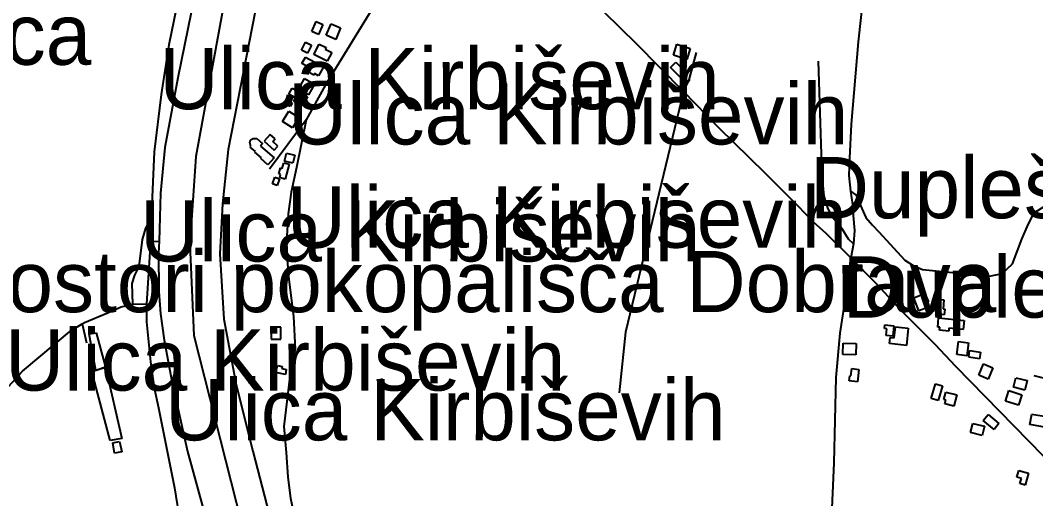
# Model space of a CAD drawing. Extents: x -8864 to 13231, y -7697 to 8949.
# Drawn here: x 914 to 1941, y 3889 to 4374 of the extents above; entities that cross this region are included whole.
import ezdxf

# ---------------------------------------------------------------- set-up
doc = ezdxf.new("R2010")
doc.units = 0
for name, color, linetype in [('OSM_BUILDING_BARN', 9, 'CONTINUOUS'), ('OSM_BUILDING_FARM_AUXILIARY', 9, 'CONTINUOUS'), ('OSM_BUILDING_GARAGE', 9, 'CONTINUOUS'), ('OSM_BUILDING_HOUSE', 9, 'CONTINUOUS'), ('OSM_BUILDING_SHED', 9, 'CONTINUOUS'), ('OSM_BUILDING_YES', 9, 'CONTINUOUS'), ('OSM_HIGHWAY_PATH', 8, 'CONTINUOUS'), ('OSM_HIGHWAY_RESIDENTIAL', 8, 'CONTINUOUS'), ('OSM_HIGHWAY_SERVICE', 8, 'CONTINUOUS'), ('OSM_HIGHWAY_TERTIARY', 8, 'CONTINUOUS'), ('OSM_HIGHWAY_TRACK', 8, 'CONTINUOUS'), ('OSM_HIGHWAY_UNCLASSIFIED', 8, 'CONTINUOUS'), ('OSM_LABELS', 8, 'CONTINUOUS'), ('OSM_LEISURE_GARDEN', 3, 'CONTINUOUS'), ('OSM_WATERWAY_CANAL', 4, 'CONTINUOUS')]:
    doc.layers.add(name, color=color, linetype=linetype)

msp = doc.modelspace()

# ---------------------------------------------------------------- linework, layer by layer
at = {"layer": 'OSM_BUILDING_BARN'}
for p, q in [((1198.897528, 4330.141714), (1202.366135, 4336.524303)), ((1202.366135, 4336.524303), (1211.830148, 4331.387097)), ((1208.353885, 4325.004508), (1198.897528, 4330.141714)), ((1211.830148, 4331.387097), (1208.353885, 4325.004508)), ((1835.819497, 3990.608005), (1840.130371, 4005.485887)), ((1840.130371, 4005.485887), (1847.082898, 4003.473258)), ((1847.082898, 4003.473258), (1842.772025, 3988.595377)), ((1842.772025, 3988.595377), (1835.819497, 3990.608005))]:
    msp.add_line(p, q, dxfattribs=at)
at = {"layer": 'OSM_BUILDING_FARM_AUXILIARY'}
for p, q in [((1574.793435, 4338.481333), (1578.262042, 4349.634185)), ((1578.262042, 4349.634185), (1591.899103, 4345.397658)), ((1588.438153, 4334.244807), (1574.793435, 4338.481333)), ((1591.899103, 4345.397658), (1588.438153, 4334.244807))]:
    msp.add_line(p, q, dxfattribs=at)
at = {"layer": 'OSM_BUILDING_GARAGE'}
for p, q in [((1181.960314, 4289.733478), (1184.035352, 4293.013728)), ((1186.945, 4286.597781), (1181.960314, 4289.733478)), ((1184.035352, 4293.013728), (1189.012382, 4289.88915)), ((1189.012382, 4289.88915), (1186.945, 4286.597781))]:
    msp.add_line(p, q, dxfattribs=at)
at = {"layer": 'OSM_BUILDING_HOUSE'}
for p, q in [((1223.430456, 4358.71881), (1228.369201, 4370.316441)), ((1228.369201, 4370.316441), (1238.093551, 4366.17999)), ((1233.154806, 4354.582359), (1223.430456, 4358.71881)), ((1238.093551, 4366.17999), (1233.154806, 4354.582359)), ((1211.087423, 4339.21522), (1216.401359, 4349.789857)), ((1216.401359, 4349.789857), (1223.346229, 4346.298337)), ((1224.594315, 4332.432329), (1211.087423, 4339.21522)), ((1223.346229, 4346.298337), (1222.549905, 4344.719369)), ((1222.549905, 4344.719369), (1229.119584, 4341.416879)), ((1229.119584, 4341.416879), (1224.594315, 4332.432329)), ((1208.353885, 4325.004508), (1211.830148, 4331.387097)), ((1211.830148, 4331.387097), (1220.605035, 4326.616835)), ((1220.605035, 4326.616835), (1215.76583, 4317.73236)), ((1571.79956, 4326.07198), (1577.412118, 4331.598367)), ((1581.92973, 4315.819807), (1571.79956, 4326.07198)), ((1577.412118, 4331.598367), (1587.534631, 4321.346195)), ((1206.209933, 4321.045969), (1208.353885, 4325.004508)), ((1211.010853, 4318.432888), (1206.209933, 4321.045969)), ((1211.799521, 4319.889542), (1211.010853, 4318.432888)), ((1215.76583, 4317.73236), (1211.799521, 4319.889542)), ((1587.534631, 4321.346195), (1581.92973, 4315.819807)), ((1194.058324, 4304.900466), (1196.278845, 4308.847885)), ((1196.278845, 4308.847885), (1197.641786, 4308.08064)), ((1197.641786, 4308.08064), (1201.462613, 4314.863531)), ((1201.462613, 4314.863531), (1211.745922, 4309.070275)), ((1211.745922, 4309.070275), (1205.704574, 4298.351084)), ((1185.559089, 4299.10721), (1189.119579, 4305.267409)), ((1192.458018, 4295.137551), (1185.559089, 4299.10721)), ((1189.119579, 4305.267409), (1193.415139, 4302.787762)), ((1190.620345, 4291.957376), (1192.458018, 4295.137551)), ((1193.415139, 4302.787762), (1194.096609, 4303.955309)), ((1205.704574, 4298.351084), (1194.058324, 4304.900466)), ((1194.096609, 4303.955309), (1200.268126, 4300.397071)), ((1204.594313, 4296.338456), (1199.203807, 4287.009202)), ((1200.268126, 4300.397071), (1199.586656, 4299.229524)), ((1199.586656, 4299.229524), (1204.594313, 4296.338456)), ((1199.203807, 4287.009202), (1190.620345, 4291.957376)), ((1179.188491, 4271.508629), (1185.528461, 4281.705204)), ((1185.528461, 4281.705204), (1195.827084, 4275.322615)), ((1195.827084, 4275.322615), (1189.494771, 4265.114921)), ((1189.494771, 4265.114921), (1179.188491, 4271.508629)), ((1146.96031, 4252.672209), (1149.58665, 4254.084384)), ((1149.58665, 4254.084384), (1153.254338, 4254.017667)), ((1146.217584, 4249.981291), (1146.96031, 4252.672209)), ((1147.121106, 4246.222903), (1146.217584, 4249.981291)), ((1146.53152, 4245.533494), (1147.121106, 4246.222903)), ((1151.906712, 4240.885546), (1146.53152, 4245.533494)), ((1153.254338, 4254.017667), (1159.088948, 4248.958298)), ((1159.088948, 4248.958298), (1156.983282, 4246.523129)), ((1156.983282, 4246.523129), (1170.658628, 4234.680869)), ((1151.393695, 4240.285094), (1151.906712, 4240.885546)), ((1157.840862, 4234.703108), (1151.393695, 4240.285094)), ((1157.197677, 4233.958102), (1157.840862, 4234.703108)), ((1164.517739, 4227.608872), (1157.197677, 4233.958102)), ((1170.658628, 4234.680869), (1164.517739, 4227.608872)), ((1175.428919, 4218.312976), (1177.151737, 4224.462056)), ((1177.151737, 4224.462056), (1179.073636, 4223.9172)), ((1179.073636, 4223.9172), (1180.650972, 4229.532544)), ((1180.650972, 4229.532544), (1186.056792, 4228.009174)), ((1186.056792, 4228.009174), (1181.830145, 4212.97562)), ((1177.343162, 4217.768121), (1175.428919, 4218.312976)), ((1176.424325, 4214.49899), (1177.343162, 4217.768121)), ((1178.162457, 4214.009733), (1176.424325, 4214.49899)), ((1181.830145, 4212.97562), (1178.162457, 4214.009733)), ((1818.262068, 4092.86286), (1827.366204, 4096.321022)), ((1823.292697, 4079.619544), (1818.262068, 4092.86286)), ((1827.366204, 4096.321022), (1828.507092, 4093.318759)), ((1828.507092, 4093.318759), (1830.758241, 4094.17496)), ((1830.758241, 4094.17496), (1832.894535, 4088.559616)), ((1832.396832, 4083.077706), (1823.292697, 4079.619544)), ((1832.894535, 4088.559616), (1830.63573, 4087.703415)), ((1830.63573, 4087.703415), (1832.396832, 4083.077706)), ((1842.327921, 4063.107098), (1843.208472, 4072.347396)), ((1843.208472, 4072.347396), (1868.989486, 4069.878869)), ((1868.989486, 4069.878869), (1868.101277, 4060.64969)), ((1177.465673, 4063.073739), (1167.503957, 4062.951425)), ((1167.503957, 4062.951425), (1167.657096, 4050.764461)), ((1177.618812, 4050.886775), (1177.465673, 4063.073739)), ((1798.208467, 4052.065441), (1799.46421, 4063.307248)), ((1799.46421, 4063.307248), (1812.557626, 4061.850595)), ((1812.557626, 4061.850595), (1810.612756, 4044.404111)), ((1844.525471, 4062.895827), (1842.327921, 4063.107098)), ((1844.234506, 4059.849086), (1844.525471, 4062.895827)), ((1853.399897, 4058.970646), (1844.234506, 4059.849086)), ((1853.690862, 4062.028507), (1853.399897, 4058.970646)), ((1868.101277, 4060.64969), (1853.690862, 4062.028507)), ((983.629511, 4056.179654), (990.78112, 4057.436156)), ((990.421242, 4019.196221), (983.629511, 4056.179654)), ((990.78112, 4057.436156), (1000.260447, 4022.598786)), ((1167.657096, 4050.764461), (1177.618812, 4050.886775)), ((1793.522402, 4046.316664), (1794.219186, 4052.510221)), ((1794.219186, 4052.510221), (1798.208467, 4052.065441)), ((1746.363132, 4035.197171), (1746.631126, 4046.817041)), ((1746.631126, 4046.817041), (1759.678601, 4046.516815)), ((1759.678601, 4046.516815), (1759.40295, 4034.896945)), ((1810.612756, 4044.404111), (1793.522402, 4046.316664)), ((1861.600511, 4035.297246), (1863.3463, 4048.429367)), ((1863.3463, 4048.429367), (1873.461155, 4047.083909)), ((1873.461155, 4047.083909), (1871.715366, 4033.951788)), ((1759.40295, 4034.896945), (1746.363132, 4035.197171)), ((1871.715366, 4033.951788), (1861.600511, 4035.297246)), ((1000.260447, 4022.598786), (990.421242, 4019.196221)), ((1883.775092, 4014.303644), (1888.598982, 4025.901275)), ((1888.598982, 4025.901275), (1898.223792, 4021.898258)), ((1898.223792, 4021.898258), (1893.399902, 4010.300627)), ((1893.399902, 4010.300627), (1883.775092, 4014.303644)), ((1919.073718, 4002.094441), (1921.432064, 4011.634966)), ((1921.432064, 4011.634966), (1932.73375, 4008.843973)), ((1932.73375, 4008.843973), (1930.367747, 3999.292329)), ((1848.591321, 3989.696207), (1850.574476, 3997.29082)), ((1850.574476, 3997.29082), (1861.669424, 3994.388633)), ((1910.781221, 3988.139478), (1914.272798, 3998.758594)), ((1914.272798, 3998.758594), (1927.412157, 3994.44423)), ((1930.367747, 3999.292329), (1919.073718, 4002.094441)), ((1850.574476, 3989.173591), (1848.591321, 3989.696207)), ((1849.586727, 3985.381844), (1850.574476, 3989.173591)), ((1861.669424, 3994.388633), (1858.690863, 3983.002272)), ((1923.928236, 3983.825115), (1910.781221, 3988.139478)), ((1927.412157, 3994.44423), (1923.928236, 3983.825115)), ((1858.690863, 3983.002272), (1849.586727, 3985.381844)), ((1888.262076, 3968.357901), (1893.208478, 3974.495861)), ((1899.36468, 3959.428948), (1888.262076, 3968.357901)), ((1893.208478, 3974.495861), (1904.311082, 3965.578027)), ((1935.628084, 3964.321525), (1937.427472, 3974.985118)), ((1937.427472, 3974.985118), (1952.00634, 3972.52771)), ((1904.311082, 3965.578027), (1899.36468, 3959.428948)), ((1950.206952, 3961.864117), (1935.628084, 3964.321525)), ((1922.519354, 3911.114752), (1924.387654, 3917.764209)), ((1924.387654, 3917.764209), (1934.242173, 3914.995455)), ((1934.242173, 3914.995455), (1930.88842, 3903.06424)), ((1927.052279, 3909.84713), (1922.519354, 3911.114752)), ((1925.566827, 3904.565371), (1927.052279, 3909.84713)), ((1930.88842, 3903.06424), (1925.566827, 3904.565371))]:
    msp.add_line(p, q, dxfattribs=at)
at = {"layer": 'OSM_BUILDING_SHED'}
for p, q in [((1007.412056, 3945.763091), (1014.203787, 3947.197506)), ((1009.37224, 3935.399724), (1007.412056, 3945.763091)), ((1014.203787, 3947.197506), (1016.707616, 3936.656227)), ((1016.707616, 3936.656227), (1009.37224, 3935.399724))]:
    msp.add_line(p, q, dxfattribs=at)
at = {"layer": 'OSM_BUILDING_YES'}
for p, q in [((1209.004727, 4362.543916), (1213.461083, 4372.762729)), ((1213.461083, 4372.762729), (1220.183901, 4369.827183)), ((1220.183901, 4369.827183), (1215.727546, 4359.608369)), ((1215.727546, 4359.608369), (1209.004727, 4362.543916)), ((1198.307942, 4343.663017), (1202.526932, 4351.93592)), ((1202.526932, 4351.93592), (1208.64485, 4348.800223)), ((1208.64485, 4348.800223), (1204.42586, 4340.53844)), ((1203.200745, 4341.172251), (1198.307942, 4343.663017)), ((1204.42586, 4340.53844), (1203.200745, 4341.172251)), ((1166.784202, 4258.34315), (1160.620342, 4251.504662)), ((1171.906714, 4253.72856), (1166.784202, 4258.34315)), ((1160.620342, 4251.504662), (1170.95725, 4242.208766)), ((1169.464141, 4251.015404), (1171.906714, 4253.72856)), ((1174.670879, 4246.322978), (1169.464141, 4251.015404)), ((1170.95725, 4242.208766), (1174.670879, 4246.322978)), ((1181.2865, 4231.278305), (1183.246684, 4239.440012)), ((1183.246684, 4239.440012), (1191.822489, 4237.382906)), ((1191.822489, 4237.382906), (1189.862305, 4229.232318)), ((1189.862305, 4229.232318), (1181.2865, 4231.278305)), ((1169.157862, 4208.238716), (1171.48558, 4214.832575)), ((1171.48558, 4214.832575), (1176.2865, 4213.142412)), ((1176.2865, 4213.142412), (1173.958781, 4206.548553)), ((1173.958781, 4206.548553), (1169.157862, 4208.238716)), ((1839.379988, 4082.34382), (1840.314138, 4091.472923)), ((1840.314138, 4091.472923), (1848.637263, 4090.616722)), ((1848.637263, 4090.616722), (1847.703113, 4081.476499)), ((1841.922101, 4082.088072), (1839.379988, 4082.34382)), ((1841.324858, 4076.228099), (1841.922101, 4082.088072)), ((1847.703113, 4081.476499), (1849.510157, 4081.298588)), ((1849.510157, 4081.298588), (1848.912914, 4075.449734)), ((1848.912914, 4075.449734), (1841.324858, 4076.228099)), ((1788.39989, 4061.628205), (1788.843994, 4065.542266)), ((1790.896062, 4061.350218), (1788.39989, 4061.628205)), ((1788.843994, 4065.542266), (1797.902188, 4064.530393)), ((1790.153336, 4054.73412), (1790.896062, 4061.350218)), ((1797.902188, 4064.530393), (1796.723015, 4054.000233)), ((1796.723015, 4054.000233), (1790.153336, 4054.73412)), ((1873.637266, 4032.561851), (1874.533131, 4039.300264)), ((1874.533131, 4039.300264), (1885.597451, 4037.832491)), ((1884.701585, 4031.094078), (1873.637266, 4032.561851)), ((1885.597451, 4037.832491), (1884.701585, 4031.094078)), ((1172.664754, 4016.938964), (1174.08895, 4024.166634)), ((1174.08895, 4024.166634), (1178.943468, 4023.210358)), ((1178.943468, 4023.210358), (1178.522335, 4021.064296)), ((1178.522335, 4021.064296), (1183.124173, 4020.163617)), ((1183.124173, 4020.163617), (1182.12111, 4015.082009)), ((1754.341694, 4013.636475), (1755.268187, 4021.18661)), ((1755.268187, 4021.18661), (1762.549964, 4020.285931)), ((1762.549964, 4020.285931), (1761.010913, 4007.776502)), ((1182.12111, 4015.082009), (1172.664754, 4016.938964)), ((1752.779672, 4008.777256), (1753.392229, 4013.758789)), ((1761.010913, 4007.776502), (1752.779672, 4008.777256)), ((1753.392229, 4013.758789), (1754.341694, 4013.636475)), ((1875.635734, 3956.271012), (1877.97111, 3965.533549)), ((1887.44278, 3953.290988), (1875.635734, 3956.271012)), ((1877.97111, 3965.533549), (1889.785813, 3962.564645)), ((1889.785813, 3962.564645), (1887.44278, 3953.290988))]:
    msp.add_line(p, q, dxfattribs=at)
at = {"layer": 'OSM_HIGHWAY_PATH'}
for p, q in [((1114.012374, 4514.447305), (1073.361527, 4315.497342)), ((1155.490173, 4402.385058), (1124.372252, 4243.153923)), ((1073.361527, 4315.497342), (1060.076686, 4244.955281)), ((1060.076686, 4244.955281), (1055.719871, 4198.687072)), ((1124.372252, 4243.153923), (1118.660154, 4187.878925)), ((1055.719871, 4198.687072), (1054.418186, 4150.28392)), ((1118.660154, 4187.878925), (1115.773476, 4137.151799)), ((1045.520789, 4149.85026), (1054.418186, 4150.28392)), ((1054.418186, 4150.28392), (1053.652489, 4137.963522)), ((1053.652489, 4137.963522), (1054.050652, 4099.067537)), ((1115.773476, 4137.151799), (1119.801042, 4071.16873)), ((1054.050652, 4099.067537), (1055.911295, 4076.483847)), ((1055.911295, 4076.483847), (1059.433501, 4049.997216)), ((1119.801042, 4071.16873), (1132.228302, 4004.707522)), ((1059.433501, 4049.997216), (1066.784191, 4009.955923)), ((1066.784191, 4009.955923), (1083.277301, 3936.945334)), ((1132.228302, 4004.707522), (1149.349284, 3937.545786)), ((1083.277301, 3936.945334), (1111.095069, 3834.468089)), ((1149.349284, 3937.545786), (1171.807173, 3850.179933))]:
    msp.add_line(p, q, dxfattribs=at)
at = {"layer": 'OSM_HIGHWAY_RESIDENTIAL'}
for p, q in [((1076.15632, 4407.933685), (1064.196135, 4348.944776)), ((1279.579007, 4401.46214), (1222.833212, 4308.625496)), ((1064.196135, 4348.944776), (1056.355399, 4298.818103)), ((1222.833212, 4308.625496), (1203.315599, 4273.009761)), ((1056.355399, 4298.818103), (1049.502412, 4240.707634)), ((1203.315599, 4273.009761), (1166.209929, 4223.26115)), ((1203.315599, 4273.009761), (1193.346226, 4224.80676)), ((1049.502412, 4240.707634), (1046.317113, 4172.122604)), ((1193.346226, 4224.80676), (1188.124173, 4199.865738)), ((1188.124173, 4199.865738), (1185.107328, 4177.782425)), ((1046.317113, 4172.122604), (1045.520789, 4149.85026)), ((1185.107328, 4177.782425), (1183.284969, 4149.772423)), ((1045.520789, 4149.85026), (1041.631049, 4086.691542)), ((1183.284969, 4149.772423), (1183.874556, 4131.403022)), ((1183.874556, 4131.403022), (1185.620345, 4111.187784)), ((1751.715353, 4109.686652), (1754.410606, 4133.348933)), ((1185.620345, 4111.187784), (1190.421264, 4073.926364)), ((1743.729135, 4056.791226), (1751.715353, 4109.686652)), ((1001.51619, 4077.340048), (1015.941919, 4083.489128)), ((1015.941919, 4083.489128), (1027.703023, 4086.324598)), ((1027.703023, 4086.324598), (1041.631049, 4086.691542)), ((1041.631049, 4086.691542), (1041.730589, 4068.277662)), ((978.713737, 4067.610492), (1001.51619, 4077.340048)), ((1190.421264, 4073.926364), (1192.128768, 4040.579005)), ((916.248186, 4018.484574), (965.735175, 4060.093715)), ((965.735175, 4060.093715), (973.813277, 4064.775021)), ((973.813277, 4064.775021), (976.408989, 4066.276153)), ((976.408989, 4066.276153), (978.713737, 4067.610492)), ((1739.418262, 4011.924073), (1743.729135, 4056.791226)), ((1192.128768, 4040.579005), (1186.722948, 4013.124978)), ((898.974065, 3999.359046), (916.248186, 4018.484574)), ((1939.441254, 4013.881104), (2026.317221, 3992.331527))]:
    msp.add_line(p, q, dxfattribs=at)
at = {"layer": 'OSM_HIGHWAY_SERVICE'}
for p, q in [((1590.628046, 4313.640387), (1598.361585, 4341.150012)), ((1585.076744, 4301.74253), (1590.628046, 4313.640387)), ((976.408989, 4066.276153), (981.018485, 4047.039431))]:
    msp.add_line(p, q, dxfattribs=at)
at = {"layer": 'OSM_HIGHWAY_TERTIARY'}
for p, q in [((1537.327887, 4349.967769), (1463.598936, 4423.134031)), ((1585.076744, 4301.74253), (1537.327887, 4349.967769)), ((1621.125752, 4264.803575), (1585.076744, 4301.74253)), ((1667.848575, 4218.935668), (1621.125752, 4264.803575)), ((1700.811825, 4185.78846), (1667.848575, 4218.935668)), ((1716.20999, 4169.876466), (1700.811825, 4185.78846)), ((1729.563743, 4157.978609), (1716.20999, 4169.876466)), ((1749.073699, 4138.786365), (1729.563743, 4157.978609)), ((1754.410606, 4133.348933), (1749.073699, 4138.786365)), ((1780.497899, 4106.873421), (1754.410606, 4133.348933)), ((1805.038483, 4080.297833), (1780.497899, 4106.873421)), ((1839.847063, 4045.404865), (1805.038483, 4080.297833)), ((1860.49025, 4023.032446), (1839.847063, 4045.404865)), ((1949.418285, 3932.20843), (1860.49025, 4023.032446))]:
    msp.add_line(p, q, dxfattribs=at)
at = {"layer": 'OSM_HIGHWAY_TRACK'}
for p, q in [((1767.450424, 4403.018869), (1761.906779, 4352.124951)), ((1761.906779, 4352.124951), (1754.716885, 4268.595322)), ((1725.245213, 4217.490134), (1721.654094, 4332.63248)), ((1585.076744, 4301.74253), (1526.225283, 4057.981011)), ((1754.716885, 4268.595322), (1752.971096, 4234.22497)), ((1752.971096, 4234.22497), (1752.458079, 4216.678411)), ((1727.511675, 4195.840481), (1725.245213, 4217.490134)), ((1752.458079, 4216.678411), (1754.104328, 4200.866492)), ((1731.409072, 4183.019706), (1727.511675, 4195.840481)), ((1754.104328, 4200.866492), (1759.854711, 4196.763399)), ((1754.104328, 4200.866492), (1755.949657, 4187.32295)), ((1759.854711, 4196.763399), (1765.66635, 4183.086423)), ((1736.546898, 4173.367987), (1731.409072, 4183.019706)), ((1755.949657, 4187.32295), (1756.669412, 4176.036665)), ((1765.66635, 4183.086423), (1769.609689, 4174.290905)), ((1939.969585, 4178.905494), (1951.164074, 4186.088686)), ((1041.960298, 4165.272996), (1046.317113, 4172.122604)), ((1745.474924, 4162.493123), (1736.546898, 4173.367987)), ((1756.669412, 4176.036665), (1758.108922, 4161.058708)), ((1769.609689, 4174.290905), (1776.309537, 4166.262631)), ((1933.805726, 4167.007637), (1939.969585, 4178.905494)), ((1037.733652, 4151.896246), (1040.781125, 4163.42716)), ((1040.781125, 4163.42716), (1041.960298, 4165.272996)), ((1752.151801, 4152.329907), (1745.474924, 4162.493123)), ((1776.309537, 4166.262631), (1782.772018, 4159.624294)), ((1927.542325, 4152.02968), (1933.805726, 4167.007637)), ((1034.265045, 4124.520056), (1037.733652, 4151.896246)), ((1757.182429, 4147.504047), (1752.151801, 4152.329907)), ((1758.108922, 4161.058708), (1757.182429, 4147.504047)), ((1782.772018, 4159.624294), (1808.874625, 4130.891525)), ((1917.994085, 4127.188734), (1927.542325, 4152.02968)), ((1757.182429, 4147.504047), (1754.410606, 4133.348933)), ((1808.874625, 4130.891525), (1817.396831, 4125.431854)), ((1029.854631, 4115.6467), (1034.265045, 4124.520056)), ((1817.396831, 4125.431854), (1827.013983, 4121.439956)), ((1827.013983, 4121.439956), (1894.747528, 4114.579229)), ((1907.519352, 4117.247907), (1917.994085, 4127.188734)), ((1027.174692, 4107.384917), (1029.854631, 4115.6467)), ((1894.747528, 4114.579229), (1907.519352, 4117.247907)), ((1027.703023, 4086.324598), (1027.174692, 4107.384917)), ((1526.225283, 4057.981011), (1520.000167, 3996.390142)), ((1186.722948, 4013.124978), (1180.497833, 3962.219941)), ((1737.450421, 3925.425539), (1739.418262, 4011.924073)), ((1180.497833, 3962.219941), (1183.001661, 3936.055774)), ((1183.001661, 3936.055774), (1184.755107, 3911.070274)), ((1722.879209, 3603.6719), (1737.450421, 3925.425539)), ((1184.755107, 3911.070274), (1187.496302, 3889.698609)), ((1187.496302, 3889.698609), (1195.252811, 3853.727051))]:
    msp.add_line(p, q, dxfattribs=at)
at = {"layer": 'OSM_HIGHWAY_UNCLASSIFIED'}
for p, q in [((1041.730589, 4068.277662), (1045.673928, 4028.036218)), ((1045.673928, 4028.036218), (1049.402872, 4001.527347)), ((1049.402872, 4001.527347), (1053.92814, 3981.323229)), ((1053.92814, 3981.323229), (1070.030745, 3900.251008)), ((1070.030745, 3900.251008), (1081.546826, 3828.708192))]:
    msp.add_line(p, q, dxfattribs=at)
at = {"layer": 'OSM_LEISURE_GARDEN'}
for p, q in [((986.347735, 4018.017555), (1000.260447, 4022.598786)), ((1004.778058, 3948.142663), (986.347735, 4018.017555)), ((1000.260447, 4022.598786), (1016.699959, 3950.310964)), ((1016.699959, 3950.310964), (1004.778058, 3948.142663))]:
    msp.add_line(p, q, dxfattribs=at)
at = {"layer": 'OSM_WATERWAY_CANAL'}
for p, q in [((1118.277305, 4381.269141), (1091.592769, 4235.948492)), ((1091.592769, 4235.948492), (1085.375311, 4146.647846)), ((1085.375311, 4146.647846), (1089.471789, 4054.689642)), ((1089.471789, 4054.689642), (1158.185426, 3784.719479))]:
    msp.add_line(p, q, dxfattribs=at)

# ---------------------------------------------------------------- texts
at = {"layer": 'OSM_LABELS'}
for s, p in [('Karantanska ulica', (326.201041, 4328.837355)), ('Ulica Kirbiševih', (1054.592805, 4283.87204)), ('Ulica Kirbiševih', (1184.762764, 4248.135456)), ('Dupleška cesta', (1712.854957, 4173.343455)), ('Ulica Kirbiševih', (1183.486243, 4143.501471)), ('Ulica Kirbiševih', (1034.904119, 4129.563989)), ('Poslovni prostori pokopališča Dobrava', (490.475592, 4078.233704)), ('Dupleška cesta', (1746.135412, 4072.728812)), ('Ulica Kirbiševih', (898.396473, 3998.780499)), ('Ulica Kirbiševih', (1060.474985, 3948.361654))]:
    msp.add_text(s, height=62.042552, dxfattribs=at).set_placement(p)

doc.saveas('drawing.dxf')
